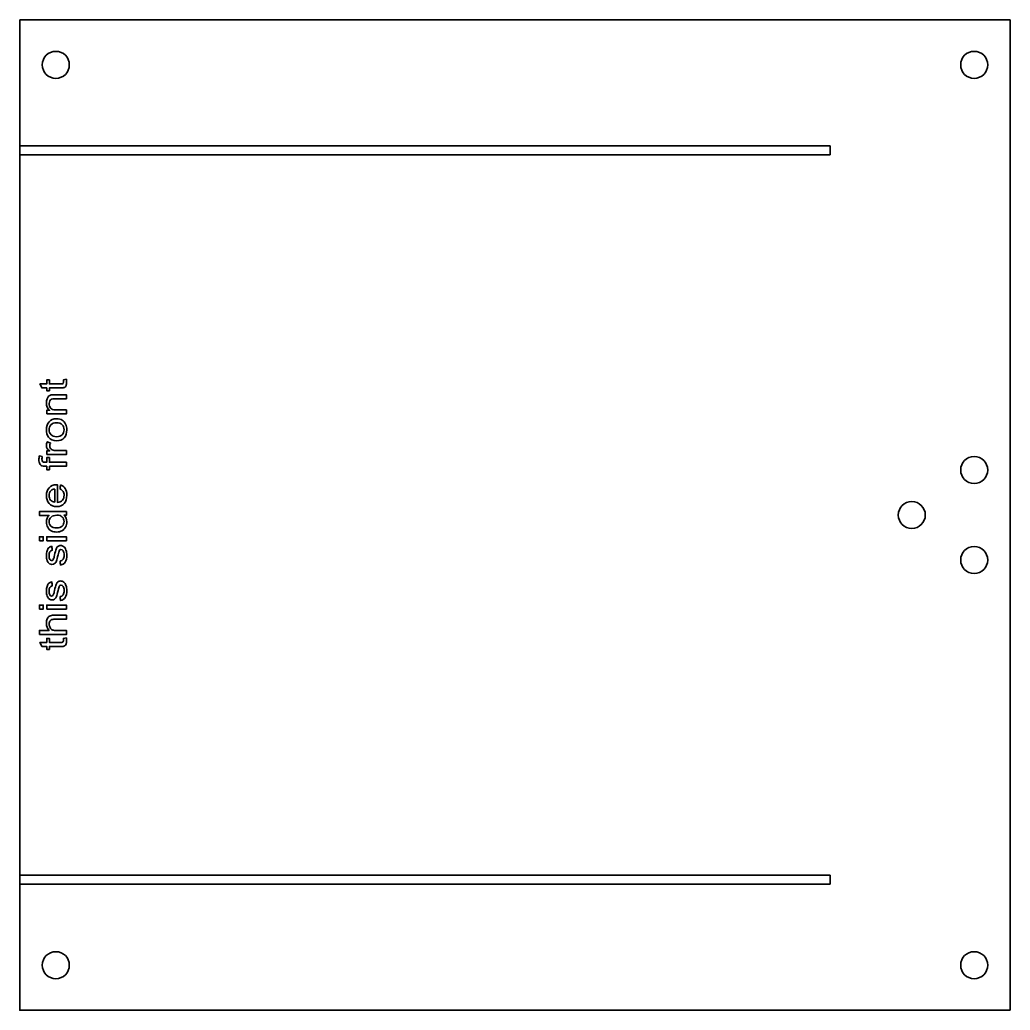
# Model space of a CAD drawing. Header units: millimetres. Extents: x -4 to 226, y -5 to 465.
# Drawn here: x 116 to 226, y -4.9 to 105.1 of the extents above; entities that cross this region are included whole.
import ezdxf

# ---------------------------------------------------------------- set-up
doc = ezdxf.new("R2010")
doc.units = ezdxf.units.MM
doc.layers.add('1', color=7, linetype='Continuous', true_color=0xffffff)
doc.layers.add('151', color=7, linetype='Continuous', true_color=0xffffff)

msp = doc.modelspace()

# ---------------------------------------------------------------- linework, layer by layer
at = {"layer": '1', "color": 163, "linetype": 'Continuous', "lineweight": 35}
for p, q in [((115.98, 105.06), (115.98, -4.94)), ((225.98, 105.06), (115.98, 105.06)), ((225.98, -4.94), (225.98, 105.06)), ((115.98, 90.06), (115.98, 91.06)), ((115.98, 91.06), (205.98, 91.06)), ((205.98, 91.06), (205.98, 90.06)), ((205.98, 90.06), (115.98, 90.06)), ((115.98, 9.06), (115.98, 10.06)), ((115.98, 10.06), (205.98, 10.06)), ((205.98, 10.06), (205.98, 9.06)), ((205.98, 9.06), (115.98, 9.06)), ((115.98, -4.94), (225.98, -4.94))]:
    msp.add_line(p, q, dxfattribs=at)
for centre in [(119.98, 100.06), (221.98, 100.06), (221.98, 55.06), (215.05, 50.06), (221.98, 45.06), (119.98, 0.06), (221.98, 0.06)]:
    msp.add_circle(centre, 1.5, dxfattribs=at)
for points, knots in [([(121.15, 65.14), (121.04, 65.12), (120.93, 65.1), (120.82, 65.07), (120.83, 64.99), (120.84, 64.93), (120.84, 64.81), (120.83, 64.76), (120.81, 64.73), (120.79, 64.69), (120.77, 64.67), (120.74, 64.65), (120.71, 64.64), (120.64, 64.63), (120.11, 64.63), (119.69, 64.63), (119.27, 64.63), (119.27, 64.78), (119.27, 64.93), (119.27, 65.07), (119.17, 65.07), (119.08, 65.07), (118.98, 65.07), (118.98, 64.93), (118.98, 64.78), (118.98, 64.63), (118.73, 64.63), (118.47, 64.63), (118.22, 64.63), (118.3, 64.48), (118.37, 64.33), (118.44, 64.18), (118.62, 64.18), (118.8, 64.18), (118.98, 64.18), (118.98, 64.08), (118.98, 63.97), (118.98, 63.86), (119.08, 63.86), (119.17, 63.86), (119.27, 63.86), (119.27, 63.97), (119.27, 64.08), (119.27, 64.18), (119.68, 64.18), (120.1, 64.18), (120.74, 64.18), (120.88, 64.2), (121.02, 64.27), (121.08, 64.34), (121.16, 64.52), (121.18, 64.64), (121.18, 64.9), (121.17, 65.01), (121.15, 65.14)], [0, 0, 0, 0, 0.03632, 0.03632, 0.03632, 0.057771, 0.057771, 0.086505, 0.086505, 0.086505, 0.100021, 0.100021, 0.100021, 0.12599, 0.12599, 0.230626, 0.230626, 0.230626, 0.276172, 0.276172, 0.276172, 0.305342, 0.305342, 0.305342, 0.350887, 0.350887, 0.350887, 0.428165, 0.428165, 0.428165, 0.47854, 0.47854, 0.47854, 0.533325, 0.533325, 0.533325, 0.566553, 0.566553, 0.566553, 0.595722, 0.595722, 0.595722, 0.628949, 0.628949, 0.628949, 0.756171, 0.756171, 0.823648, 0.823648, 0.891018, 0.891018, 0.958502, 0.958502, 1, 1, 1, 1]), ([(118.98, 61.29), (119.71, 61.29), (120.43, 61.29), (121.15, 61.29), (121.15, 61.43), (121.15, 61.58), (121.15, 61.73), (120.76, 61.73), (120.36, 61.73), (119.69, 61.73), (119.5, 61.8), (119.3, 62.07), (119.25, 62.24), (119.25, 62.55), (119.27, 62.65), (119.36, 62.83), (119.42, 62.89), (119.57, 62.96), (119.68, 62.97), (120.27, 62.97), (120.71, 62.97), (121.15, 62.97), (121.15, 63.12), (121.15, 63.27), (121.15, 63.42), (120.71, 63.42), (120.26, 63.42), (119.65, 63.42), (119.53, 63.41), (119.46, 63.4), (119.35, 63.37), (119.26, 63.32), (119.11, 63.19), (119.05, 63.09), (118.96, 62.83), (118.93, 62.68), (118.93, 62.16), (119.05, 61.88), (119.29, 61.69), (119.19, 61.69), (119.08, 61.69), (118.98, 61.69), (118.98, 61.55), (118.98, 61.42), (118.98, 61.29)], [0, 0, 0, 0, 0.153472, 0.153472, 0.153472, 0.184913, 0.184913, 0.184913, 0.268721, 0.268721, 0.327736, 0.327736, 0.386804, 0.386804, 0.423775, 0.423775, 0.460967, 0.460967, 0.498228, 0.498228, 0.607659, 0.607659, 0.607659, 0.645233, 0.645233, 0.645233, 0.758018, 0.758018, 0.801151, 0.801151, 0.801151, 0.827581, 0.827581, 0.854011, 0.854011, 0.880441, 0.880441, 0.941363, 0.941363, 0.941363, 0.966887, 0.966887, 0.966887, 1, 1, 1, 1]), ([(119.17, 58.71), (119.37, 58.44), (119.66, 58.3), (120.43, 58.3), (120.72, 58.42), (121.11, 58.87), (121.2, 59.17), (121.2, 59.76), (121.16, 59.97), (120.98, 60.36), (120.86, 60.51), (120.54, 60.71), (120.32, 60.76), (119.69, 60.76), (119.42, 60.65), (119.03, 60.19), (118.93, 59.9), (118.93, 59.21), (119.01, 58.93), (119.17, 58.71)], [0, 0, 0, 0, 0.152528, 0.152528, 0.291533, 0.291533, 0.430655, 0.430655, 0.517321, 0.517321, 0.603922, 0.603922, 0.69041, 0.69041, 0.797185, 0.797185, 0.903872, 0.903872, 1, 1, 1, 1]), ([(120.69, 58.98), (120.55, 58.83), (120.35, 58.76), (119.79, 58.76), (119.58, 58.83), (119.31, 59.13), (119.24, 59.31), (119.24, 59.75), (119.31, 59.94), (119.58, 60.23), (119.79, 60.31), (120.34, 60.31), (120.55, 60.23), (120.83, 59.94), (120.9, 59.76), (120.9, 59.31), (120.83, 59.13), (120.69, 58.98)], [0, 0, 0, 0, 0.123025, 0.123025, 0.24605, 0.24605, 0.369282, 0.369282, 0.490717, 0.490717, 0.612355, 0.612355, 0.741464, 0.741464, 0.870191, 0.870191, 1, 1, 1, 1]), ([(118.98, 56.78), (119.71, 56.78), (120.43, 56.78), (121.15, 56.78), (121.15, 56.92), (121.15, 57.07), (121.15, 57.22), (120.77, 57.22), (120.4, 57.22), (119.86, 57.22), (119.72, 57.25), (119.59, 57.3), (119.5, 57.33), (119.43, 57.38), (119.34, 57.54), (119.31, 57.63), (119.31, 57.83), (119.34, 57.94), (119.39, 58.05), (119.28, 58.1), (119.16, 58.15), (119.05, 58.2), (118.97, 58.05), (118.93, 57.9), (118.93, 57.64), (118.96, 57.55), (119.05, 57.37), (119.16, 57.28), (119.31, 57.18), (119.2, 57.18), (119.09, 57.18), (118.98, 57.18), (118.98, 57.04), (118.98, 56.91), (118.98, 56.78)], [0, 0, 0, 0, 0.298281, 0.298281, 0.298281, 0.359388, 0.359388, 0.359388, 0.515532, 0.515532, 0.579675, 0.579675, 0.579675, 0.61644, 0.61644, 0.653123, 0.653123, 0.694173, 0.694173, 0.694173, 0.74543, 0.74543, 0.74543, 0.810716, 0.810716, 0.855852, 0.855852, 0.900989, 0.900989, 0.900989, 0.945675, 0.945675, 0.945675, 1, 1, 1, 1]), ([(119.27, 55.48), (119.9, 55.48), (120.53, 55.48), (121.15, 55.48), (121.15, 55.63), (121.15, 55.78), (121.15, 55.92), (120.53, 55.92), (119.9, 55.92), (119.27, 55.92), (119.27, 56.09), (119.27, 56.26), (119.27, 56.44), (119.17, 56.44), (119.08, 56.44), (118.98, 56.44), (118.98, 56.26), (118.98, 56.09), (118.98, 55.92), (118.91, 55.92), (118.85, 55.92), (118.65, 55.92), (118.56, 55.95), (118.46, 56.06), (118.44, 56.16), (118.44, 56.38), (118.45, 56.46), (118.46, 56.56), (118.35, 56.58), (118.25, 56.6), (118.14, 56.62), (118.12, 56.47), (118.1, 56.33), (118.1, 56.01), (118.13, 55.86), (118.25, 55.65), (118.33, 55.57), (118.5, 55.5), (118.6, 55.48), (118.83, 55.48), (118.9, 55.48), (118.98, 55.48), (118.98, 55.35), (118.98, 55.22), (118.98, 55.09), (119.08, 55.09), (119.17, 55.09), (119.27, 55.09), (119.27, 55.22), (119.27, 55.35), (119.27, 55.48)], [0, 0, 0, 0, 0.174879, 0.174879, 0.174879, 0.215932, 0.215932, 0.215932, 0.390811, 0.390811, 0.390811, 0.43827, 0.43827, 0.43827, 0.464838, 0.464838, 0.464838, 0.512297, 0.512297, 0.512297, 0.530898, 0.530898, 0.567282, 0.567282, 0.603965, 0.603965, 0.626404, 0.626404, 0.626404, 0.657625, 0.657625, 0.657625, 0.697373, 0.697373, 0.758829, 0.758829, 0.820285, 0.820285, 0.865905, 0.865905, 0.890036, 0.890036, 0.890036, 0.930334, 0.930334, 0.930334, 0.959703, 0.959703, 0.959703, 1, 1, 1, 1]), ([(120.5, 53.41), (120.49, 53.25), (120.47, 53.1), (120.45, 52.95), (120.61, 52.88), (120.72, 52.79), (120.86, 52.56), (120.9, 52.42), (120.9, 52.04), (120.84, 51.85), (120.58, 51.56), (120.4, 51.48), (120.16, 51.46), (120.16, 52.11), (120.16, 52.77), (120.16, 53.42), (120.12, 53.42), (120.09, 53.42), (119.7, 53.42), (119.43, 53.31), (119.03, 52.87), (118.93, 52.58), (118.93, 51.86), (119.03, 51.57), (119.44, 51.11), (119.72, 51), (120.44, 51), (120.71, 51.11), (121.11, 51.56), (121.2, 51.87), (121.2, 52.56), (121.14, 52.81), (120.9, 53.2), (120.72, 53.33), (120.5, 53.41)], [0, 0, 0, 0, 0.027512, 0.027512, 0.027512, 0.053882, 0.053882, 0.080215, 0.080215, 0.115599, 0.115599, 0.150965, 0.150965, 0.150965, 0.266706, 0.266706, 0.266706, 0.272512, 0.272512, 0.367755, 0.367755, 0.462916, 0.462916, 0.56109, 0.56109, 0.659346, 0.659346, 0.754303, 0.754303, 0.84926, 0.84926, 0.92463, 0.92463, 1, 1, 1, 1]), ([(119.86, 52.95), (119.86, 52.46), (119.86, 51.97), (119.86, 51.49), (119.67, 51.5), (119.52, 51.58), (119.29, 51.86), (119.23, 52.03), (119.23, 52.46), (119.31, 52.64), (119.45, 52.78), (119.54, 52.88), (119.68, 52.93), (119.86, 52.95)], [0, 0, 0, 0, 0.413869, 0.413869, 0.413869, 0.561994, 0.561994, 0.710416, 0.710416, 0.87432, 0.87432, 0.87432, 1, 1, 1, 1]), ([(120.88, 50.04), (120.97, 50.04), (121.06, 50.04), (121.15, 50.04), (121.15, 50.17), (121.15, 50.31), (121.15, 50.45), (120.15, 50.45), (119.15, 50.45), (118.15, 50.45), (118.15, 50.3), (118.15, 50.15), (118.15, 50.01), (118.51, 50.01), (118.87, 50.01), (119.23, 50.01), (119.14, 49.93), (119.07, 49.83), (118.96, 49.58), (118.93, 49.44), (118.93, 49.07), (118.98, 48.87), (119.17, 48.52), (119.3, 48.39), (119.66, 48.21), (119.85, 48.17), (120.29, 48.17), (120.49, 48.22), (120.83, 48.41), (120.96, 48.55), (121.16, 48.9), (121.2, 49.09), (121.2, 49.62), (121.1, 49.87), (120.88, 50.04)], [0, 0, 0, 0, 0.0278, 0.0278, 0.0278, 0.069672, 0.069672, 0.069672, 0.373681, 0.373681, 0.373681, 0.418561, 0.418561, 0.418561, 0.52766, 0.52766, 0.52766, 0.565577, 0.565577, 0.603494, 0.603494, 0.65531, 0.65531, 0.707127, 0.707127, 0.758798, 0.758798, 0.811842, 0.811842, 0.864886, 0.864886, 0.918038, 0.918038, 1, 1, 1, 1]), ([(120.69, 48.84), (120.56, 48.7), (120.35, 48.63), (119.78, 48.63), (119.57, 48.7), (119.3, 48.96), (119.24, 49.13), (119.24, 49.53), (119.31, 49.7), (119.58, 49.97), (119.8, 50.04), (120.37, 50.04), (120.57, 49.98), (120.83, 49.7), (120.9, 49.54), (120.9, 49.15), (120.83, 48.98), (120.69, 48.84)], [0, 0, 0, 0, 0.124289, 0.124289, 0.252686, 0.252686, 0.381121, 0.381121, 0.512564, 0.512564, 0.643606, 0.643606, 0.762642, 0.762642, 0.881889, 0.881889, 1, 1, 1, 1]), ([(118.15, 47.21), (118.3, 47.21), (118.44, 47.21), (118.58, 47.21), (118.58, 47.36), (118.58, 47.51), (118.58, 47.65), (118.44, 47.65), (118.3, 47.65), (118.15, 47.65), (118.15, 47.51), (118.15, 47.36), (118.15, 47.21)], [0, 0, 0, 0, 0.24378, 0.24378, 0.24378, 0.5, 0.5, 0.5, 0.74378, 0.74378, 0.74378, 1, 1, 1, 1]), ([(118.98, 47.21), (119.71, 47.21), (120.43, 47.21), (121.15, 47.21), (121.15, 47.36), (121.15, 47.51), (121.15, 47.65), (120.43, 47.65), (119.71, 47.65), (118.98, 47.65), (118.98, 47.51), (118.98, 47.36), (118.98, 47.21)], [0, 0, 0, 0, 0.414985, 0.414985, 0.414985, 0.5, 0.5, 0.5, 0.914985, 0.914985, 0.914985, 1, 1, 1, 1]), ([(120.45, 44.94), (120.47, 44.79), (120.49, 44.64), (120.51, 44.5), (120.74, 44.55), (120.91, 44.66), (121.14, 45.02), (121.2, 45.28), (121.2, 45.82), (121.17, 46.01), (121.05, 46.34), (120.97, 46.46), (120.75, 46.63), (120.64, 46.68), (120.39, 46.68), (120.29, 46.64), (120.12, 46.5), (120.05, 46.4), (119.96, 46.15), (119.91, 45.93), (119.79, 45.4), (119.76, 45.27), (119.74, 45.22), (119.72, 45.15), (119.68, 45.09), (119.61, 45.02), (119.56, 45), (119.44, 45), (119.37, 45.04), (119.26, 45.22), (119.23, 45.36), (119.23, 45.74), (119.27, 45.88), (119.39, 46.07), (119.48, 46.12), (119.59, 46.14), (119.57, 46.29), (119.56, 46.43), (119.54, 46.58), (119.4, 46.55), (119.29, 46.5), (119.12, 46.35), (119.05, 46.24), (118.96, 45.92), (118.93, 45.74), (118.93, 45.4), (118.95, 45.27), (119.01, 45.03), (119.04, 44.94), (119.08, 44.87), (119.14, 44.78), (119.21, 44.7), (119.37, 44.6), (119.46, 44.57), (119.66, 44.57), (119.76, 44.6), (119.94, 44.73), (120.01, 44.83), (120.11, 45.08), (120.16, 45.31), (120.28, 45.88), (120.33, 46.03), (120.36, 46.09), (120.41, 46.18), (120.47, 46.22), (120.65, 46.22), (120.73, 46.17), (120.87, 45.97), (120.9, 45.82), (120.9, 45.41), (120.86, 45.26), (120.71, 45.03), (120.59, 44.96), (120.45, 44.94)], [0, 0, 0, 0, 0.044998, 0.044998, 0.044998, 0.110028, 0.110028, 0.175121, 0.175121, 0.214478, 0.214478, 0.253835, 0.253835, 0.293274, 0.293274, 0.333576, 0.333576, 0.373985, 0.373985, 0.414568, 0.414568, 0.442584, 0.442584, 0.442584, 0.459926, 0.459926, 0.476896, 0.476896, 0.503719, 0.503719, 0.530442, 0.530442, 0.553044, 0.553044, 0.575681, 0.575681, 0.575681, 0.612471, 0.612471, 0.612471, 0.643882, 0.643882, 0.675292, 0.675292, 0.706703, 0.706703, 0.727526, 0.727526, 0.748334, 0.748334, 0.748334, 0.772679, 0.772679, 0.796963, 0.796963, 0.823655, 0.823655, 0.85028, 0.85028, 0.876877, 0.876877, 0.896635, 0.896635, 0.896635, 0.915632, 0.915632, 0.936819, 0.936819, 0.957976, 0.957976, 0.978942, 0.978942, 1, 1, 1, 1]), ([(120.45, 41), (120.47, 40.85), (120.49, 40.7), (120.51, 40.55), (120.74, 40.6), (120.91, 40.72), (121.14, 41.08), (121.2, 41.34), (121.2, 41.88), (121.17, 42.07), (121.05, 42.4), (120.97, 42.52), (120.75, 42.69), (120.64, 42.74), (120.39, 42.74), (120.29, 42.7), (120.12, 42.56), (120.05, 42.46), (119.96, 42.21), (119.91, 41.99), (119.79, 41.46), (119.76, 41.33), (119.74, 41.28), (119.72, 41.21), (119.68, 41.15), (119.61, 41.08), (119.56, 41.06), (119.44, 41.06), (119.37, 41.1), (119.26, 41.28), (119.23, 41.42), (119.23, 41.8), (119.27, 41.94), (119.39, 42.12), (119.48, 42.18), (119.59, 42.2), (119.57, 42.35), (119.56, 42.49), (119.54, 42.64), (119.4, 42.61), (119.29, 42.56), (119.12, 42.41), (119.05, 42.29), (118.96, 41.98), (118.93, 41.8), (118.93, 41.46), (118.95, 41.33), (119.01, 41.09), (119.04, 41), (119.08, 40.93), (119.14, 40.84), (119.21, 40.76), (119.37, 40.66), (119.46, 40.63), (119.66, 40.63), (119.76, 40.66), (119.94, 40.79), (120.01, 40.89), (120.11, 41.14), (120.16, 41.37), (120.28, 41.94), (120.33, 42.09), (120.36, 42.15), (120.41, 42.24), (120.47, 42.28), (120.65, 42.28), (120.73, 42.23), (120.87, 42.03), (120.9, 41.88), (120.9, 41.47), (120.86, 41.31), (120.71, 41.09), (120.59, 41.02), (120.45, 41)], [0, 0, 0, 0, 0.044998, 0.044998, 0.044998, 0.110028, 0.110028, 0.175121, 0.175121, 0.214478, 0.214478, 0.253835, 0.253835, 0.293274, 0.293274, 0.333576, 0.333576, 0.373985, 0.373985, 0.414568, 0.414568, 0.442584, 0.442584, 0.442584, 0.459926, 0.459926, 0.476896, 0.476896, 0.503719, 0.503719, 0.530442, 0.530442, 0.553044, 0.553044, 0.575681, 0.575681, 0.575681, 0.612471, 0.612471, 0.612471, 0.643882, 0.643882, 0.675292, 0.675292, 0.706703, 0.706703, 0.727526, 0.727526, 0.748334, 0.748334, 0.748334, 0.772679, 0.772679, 0.796963, 0.796963, 0.823655, 0.823655, 0.85028, 0.85028, 0.876877, 0.876877, 0.896635, 0.896635, 0.896635, 0.915632, 0.915632, 0.936819, 0.936819, 0.957976, 0.957976, 0.978942, 0.978942, 1, 1, 1, 1]), ([(118.15, 39.61), (118.3, 39.61), (118.44, 39.61), (118.58, 39.61), (118.58, 39.76), (118.58, 39.91), (118.58, 40.06), (118.44, 40.06), (118.3, 40.06), (118.15, 40.06), (118.15, 39.91), (118.15, 39.76), (118.15, 39.61)], [0, 0, 0, 0, 0.24378, 0.24378, 0.24378, 0.5, 0.5, 0.5, 0.74378, 0.74378, 0.74378, 1, 1, 1, 1]), ([(118.98, 39.61), (119.71, 39.61), (120.43, 39.61), (121.15, 39.61), (121.15, 39.76), (121.15, 39.91), (121.15, 40.06), (120.43, 40.06), (119.71, 40.06), (118.98, 40.06), (118.98, 39.91), (118.98, 39.76), (118.98, 39.61)], [0, 0, 0, 0, 0.414985, 0.414985, 0.414985, 0.5, 0.5, 0.5, 0.914985, 0.914985, 0.914985, 1, 1, 1, 1]), ([(118.15, 36.79), (119.15, 36.79), (120.15, 36.79), (121.15, 36.79), (121.15, 36.94), (121.15, 37.09), (121.15, 37.24), (120.76, 37.24), (120.36, 37.24), (119.79, 37.24), (119.66, 37.26), (119.47, 37.36), (119.39, 37.44), (119.28, 37.67), (119.25, 37.8), (119.25, 38.11), (119.29, 38.24), (119.46, 38.44), (119.59, 38.48), (120.24, 38.48), (120.7, 38.48), (121.15, 38.48), (121.15, 38.63), (121.15, 38.78), (121.15, 38.93), (120.7, 38.93), (120.24, 38.93), (119.56, 38.93), (119.4, 38.9), (119.18, 38.78), (119.09, 38.67), (118.96, 38.39), (118.93, 38.22), (118.93, 37.71), (119.03, 37.44), (119.23, 37.24), (118.87, 37.24), (118.51, 37.24), (118.15, 37.24), (118.15, 37.09), (118.15, 36.94), (118.15, 36.79)], [0, 0, 0, 0, 0.181316, 0.181316, 0.181316, 0.208224, 0.208224, 0.208224, 0.280087, 0.280087, 0.310975, 0.310975, 0.341863, 0.341863, 0.372751, 0.372751, 0.413935, 0.413935, 0.455038, 0.455038, 0.557482, 0.557482, 0.557482, 0.588417, 0.588417, 0.588417, 0.684003, 0.684003, 0.728347, 0.728347, 0.772652, 0.772652, 0.816838, 0.816838, 0.888693, 0.888693, 0.888693, 0.967438, 0.967438, 0.967438, 1, 1, 1, 1]), ([(121.15, 36.42), (121.04, 36.4), (120.93, 36.38), (120.82, 36.35), (120.83, 36.27), (120.84, 36.21), (120.84, 36.09), (120.83, 36.04), (120.81, 36.01), (120.79, 35.97), (120.77, 35.95), (120.74, 35.93), (120.71, 35.92), (120.64, 35.91), (120.11, 35.91), (119.69, 35.91), (119.27, 35.91), (119.27, 36.06), (119.27, 36.21), (119.27, 36.35), (119.17, 36.35), (119.08, 36.35), (118.98, 36.35), (118.98, 36.21), (118.98, 36.06), (118.98, 35.91), (118.73, 35.91), (118.47, 35.91), (118.22, 35.91), (118.3, 35.76), (118.37, 35.61), (118.44, 35.46), (118.62, 35.46), (118.8, 35.46), (118.98, 35.46), (118.98, 35.36), (118.98, 35.25), (118.98, 35.14), (119.08, 35.14), (119.17, 35.14), (119.27, 35.14), (119.27, 35.25), (119.27, 35.36), (119.27, 35.46), (119.68, 35.46), (120.1, 35.46), (120.74, 35.46), (120.88, 35.48), (121.02, 35.55), (121.08, 35.62), (121.16, 35.8), (121.18, 35.92), (121.18, 36.18), (121.17, 36.29), (121.15, 36.42)], [0, 0, 0, 0, 0.03632, 0.03632, 0.03632, 0.057771, 0.057771, 0.086505, 0.086505, 0.086505, 0.100021, 0.100021, 0.100021, 0.12599, 0.12599, 0.230626, 0.230626, 0.230626, 0.276172, 0.276172, 0.276172, 0.305342, 0.305342, 0.305342, 0.350887, 0.350887, 0.350887, 0.428165, 0.428165, 0.428165, 0.47854, 0.47854, 0.47854, 0.533325, 0.533325, 0.533325, 0.566553, 0.566553, 0.566553, 0.595722, 0.595722, 0.595722, 0.628949, 0.628949, 0.628949, 0.756171, 0.756171, 0.823648, 0.823648, 0.891018, 0.891018, 0.958502, 0.958502, 1, 1, 1, 1])]:
    msp.add_open_spline(points, degree=3, knots=knots, dxfattribs=at)
at = {"layer": '151', "color": 43, "linetype": 'Continuous', "lineweight": 18}
msp.add_point((115.98, -4.94), dxfattribs=at)

doc.saveas('drawing.dxf')
